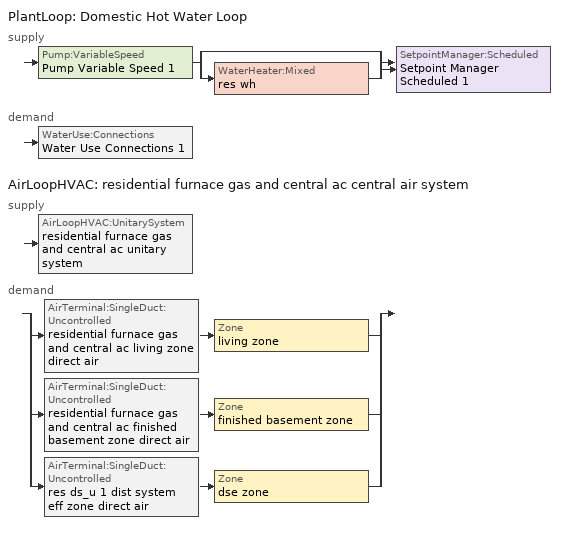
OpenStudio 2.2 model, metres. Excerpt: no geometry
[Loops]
PlantLoop 'Domestic Hot Water Loop'
 supply: Pump:VariableSpeed 'Pump Variable Speed 1' > split
  | bypass
  | WaterHeater:Mixed 'res wh'
  join > SetpointManager:Scheduled 'Setpoint Manager Scheduled 1'
 demand: WaterUse:Connections 'Water Use Connections 1'
AirLoopHVAC 'residential furnace gas and central ac central air system'
 supply: AirLoopHVAC:UnitarySystem 'residential furnace gas and central ac unitary system'
 demand: split
  | AirTerminal:SingleDuct:Uncontrolled 'residential furnace gas and central ac living zone direct air' > Zone 'living zone'
  | AirTerminal:SingleDuct:Uncontrolled 'residential furnace gas and central ac finished basement zone direct air' > Zone 'finished basement zone'
  | AirTerminal:SingleDuct:Uncontrolled 'res ds_u 1 dist system eff zone direct air' > Zone 'dse zone'
[Sizing:Zone] Zone Cooling Design Supply Air Temperature Input Method=SupplyAirTemperature; Zone Cooling Design Supply Air Temperature {C}=14; Zone Cooling Design Supply Air Temperature Difference {deltaC}=11.11; Zone Heating Design Supply Air Temperature Input Method=SupplyAirTemperature; Zone Heating Design Supply Air Temperature {C}=40; Zone Heating Design Supply Air Temperature Difference {deltaC}=11.11; Zone Cooling Design Supply Air Humidity Ratio {kg-H2O/kg-air}=0.0085; Zone Heating Design Supply Air Humidity Ratio {kg-H2O/kg-air}=0.008; Cooling Design Air Flow Method=DesignDay; Heating Design Air Flow Method=DesignDay; Account for Dedicated Outdoor Air System=No; Dedicated Outdoor Air System Control Strategy=NeutralSupplyAir; Dedicated Outdoor Air Low Setpoint Temperature for Design {C}=autosize; Dedicated Outdoor Air High Setpoint Temperature for Design {C}=autosize
unfinished attic zone; living zone; finished basement zone; dse zone; res ds_u 1 ret air zone
[Zone equipment]
living zone: residential furnace gas and central ac living zone direct air, res mv_u 1 erv
finished basement zone: residential furnace gas and central ac finished basement zone direct air
dse zone: res ds_u 1 dist system eff zone direct air
[PlantLoop]
Domestic Hot Water Loop: Glycol Concentration=0; Maximum Loop Flow Rate {m3/s}=0.01; Plant Loop Volume {m3}=0.003; Load Distribution Scheme=Optimal
[Sizing:Plant]
Domestic Hot Water Loop: Loop Type=Heating; Design Loop Exit Temperature {C}=52.6667; Loop Design Temperature Difference {deltaC}=5.55556; Sizing Option=NonCoincident; Zone Timesteps in Averaging Window=1; Coincident Sizing Factor Mode=None
[Pump:VariableSpeed]
Pump Variable Speed 1: Rated Flow Rate {m3/s}=0.01; Rated Pump Head {Pa}=1; Rated Power Consumption {W}=0; Motor Efficiency=1; Fraction of Motor Inefficiencies to Fluid Stream=0; Coefficient 1 of the Part Load Performance Curve=0; Coefficient 2 of the Part Load Performance Curve=1; Coefficient 3 of the Part Load Performance Curve=0; Coefficient 4 of the Part Load Performance Curve=0; Pump Control Type=Intermittent
[SetpointManager:Scheduled]
Setpoint Manager Scheduled 1: Control Variable=Temperature; Schedule=dhw temp
[WaterHeater:Mixed]
res wh: Tank Volume {m3}=0.27255; Setpoint Temperature Schedule=WH Setpoint Temp; Deadband Temperature Difference {deltaC}=2; Maximum Temperature Limit {C}=99; Heater Control Type=Cycle; Heater Maximum Capacity {W}=1611.89; Heater Minimum Capacity {W}=0; Heater Fuel Type=Electricity; Heater Thermal Efficiency=1; Off Cycle Parasitic Fuel Consumption Rate {W}=0; Off Cycle Parasitic Fuel Type=Electricity; Off Cycle Parasitic Heat Fraction to Tank=0; On Cycle Parasitic Fuel Consumption Rate {W}=0; On Cycle Parasitic Fuel Type=Electricity; On Cycle Parasitic Heat Fraction to Tank=0; Ambient Temperature Indicator=ThermalZone; Ambient Temperature Thermal Zone=finished basement zone; Off Cycle Loss Coefficient to Ambient Temperature {W/K}=2.09911; Off Cycle Loss Fraction to Thermal Zone=1; On Cycle Loss Coefficient to Ambient Temperature {W/K}=2.09911; On Cycle Loss Fraction to Thermal Zone=1; Use Side Effectiveness=1; Source Side Effectiveness=1; Use Side Design Flow Rate {m3/s}=autosize; Source Side Design Flow Rate {m3/s}=autosize; Indirect Water Heating Recovery Time {hr}=1.5
[Coil:Cooling:DX:SingleSpeed]
residential central ac cooling coil: Availability Schedule=residential cooling season; Rated Total Cooling Capacity {W}=5456.43; Rated Sensible Heat Ratio=0.740403; Rated COP {W/W}=4.03364; Rated Air Flow Rate {m3/s}=0.282714; Rated Evaporator Fan Power Per Volume Flow Rate {W/(m3/s)}=773.391; Total Cooling Capacity Function of Temperature Curve=Cool-Cap-fT1; Total Cooling Capacity Function of Flow Fraction Curve=Cool-Cap-fFF1; Energy Input Ratio Function of Temperature Curve=Cool-EIR-fT1; Energy Input Ratio Function of Flow Fraction Curve=Cool-EIR-fFF1; Part Load Fraction Correlation Curve=Cool-PLF-fPLR1; Nominal Time for Condensate Removal to Begin {s}=1000; Ratio of Initial Moisture Evaporation Rate and Steady State Latent Capacity=1.5; Maximum Cycling Rate {cycles/hr}=3; Latent Capacity Time Constant {s}=45; Condenser Type=AirCooled; Evaporative Condenser Effectiveness=0; Evaporative Condenser Air Flow Rate {m3/s}=Autosize; Evaporative Condenser Pump Rated Power Consumption {W}=Autosize; Crankcase Heater Capacity {W}=0; Maximum Outdoor Dry-Bulb Temperature for Crankcase Heater Operation {C}=12.7778; Basin Heater Capacity {W/K}=0; Basin Heater Setpoint Temperature {C}=10
[Coil:Heating:Gas]
residential furnace gas heating coil: Availability Schedule=residential heating season; Gas Burner Efficiency=0.78; Nominal Capacity {W}=15453.2; Parasitic Electric Load {W}=0; Parasitic Gas Load {W}=0; Fuel Type=NaturalGas
[Fan:OnOff] Availability Schedule=Always On Discrete; Motor Efficiency=1
Name | Fan Efficiency | Pressure Rise {Pa} | Maximum Flow Rate {m3/s} | Motor In Airstream Fraction | Fan Power Ratio Function of Speed Ratio Curve | Fan Efficiency Ratio Function of Speed Ratio Curve
residential furnace gas and central ac supply fan | 0.117562 | 124.55 | 0.54946 | 1 | Fan On Off Power Curve 1 | Fan On Off Efficiency Curve 1
res mv_u 1 erv supply fan | 0.141584 | 300 | 0.116807 | 1 | Fan On Off Power Curve 2 | Fan On Off Efficiency Curve 2
res mv_u 1 erv exhaust fan | 0.141584 | 300 | 0.116807 | 0 | Fan On Off Power Curve 3 | Fan On Off Efficiency Curve 3
[AirLoopHVAC:UnitarySystem]
residential furnace gas and central ac unitary system: Control Type=Load; Controlling Zone or Thermostat Location=living zone; Dehumidification Control Type=None; Availability Schedule=Always On Discrete; Supply Fan=residential furnace gas and central ac supply fan; Fan Placement=BlowThrough; Supply Air Fan Operating Mode Schedule=Always Off Discrete; Heating Coil=residential furnace gas heating coil; DX Heating Coil Sizing Ratio=1; Cooling Coil=residential central ac cooling coil; Use DOAS DX Cooling Coil=No; DOAS DX Cooling Coil Leaving Minimum Air Temperature {C}=2; Latent Load Control=SensibleOnlyLoadControl; Supply Air Flow Rate Method During Cooling Operation=SupplyAirFlowRate; Supply Air Flow Rate During Cooling Operation {m3/s}=0.365383; Supply Air Flow Rate Method During Heating Operation=SupplyAirFlowRate; Supply Air Flow Rate During Heating Operation {m3/s}=0.549455; Supply Air Flow Rate When No Cooling or Heating is Required {m3/s}=0; Maximum Supply Air Temperature {C}=48.8889; Maximum Outdoor Dry-Bulb Temperature for Supplemental Heater Operation {C}=21; Maximum Cycling Rate {cycles/hr}=2.5; Heat Pump Time Constant {s}=60; Fraction of On-Cycle Power Use=0.01; Heat Pump Fan Delay Time {s}=60; Ancilliary On-Cycle Electric Power {W}=0; Ancilliary Off-Cycle Electric Power {W}=0
[AirLoopHVAC]
residential furnace gas and central ac central air system: Availability Schedule=Always On Discrete; Design Supply Air Flow Rate {m3/s}=0.549455
[Sizing:System]
residential furnace gas and central ac central air system: Type of Load to Size On=Sensible; Design Outdoor Air Flow Rate {m3/s}=Autosize; Minimum System Air Flow Ratio=0.3; Preheat Design Temperature {C}=7; Preheat Design Humidity Ratio {kg-H2O/kg-Air}=0.008; Precool Design Temperature {C}=12.8; Precool Design Humidity Ratio {kg-H2O/kg-Air}=0.008; Central Cooling Design Supply Air Temperature {C}=12.8; Central Heating Design Supply Air Temperature {C}=16.7; Sizing Option=NonCoincident; 100% Outdoor Air in Cooling=Yes; 100% Outdoor Air in Heating=Yes; Central Cooling Design Supply Air Humidity Ratio {kg-H2O/kg-Air}=0.0085; Central Heating Design Supply Air Humidity Ratio {kg-H2O/kg-Air}=0.008; Cooling Design Air Flow Method=DesignDay; Cooling Design Air Flow Rate {m3/s}=0; Heating Design Air Flow Method=DesignDay; Heating Design Air Flow Rate {m3/s}=0; System Outdoor Air Method=ZoneSum; Zone Maximum Outdoor Air Fraction=1; Cooling Supply Air Flow Rate Per Floor Area {m3/s-m2}=0.00996765; Cooling Fraction of Autosized Cooling Supply Air Flow Rate=1; Cooling Supply Air Flow Rate Per Unit Cooling Capacity {m3/s-W}=3.94755e-05; Heating Supply Air Flow Rate Per Floor Area {m3/s-m2}=0.00996765; Heating Fraction of Autosized Heating Supply Air Flow Rate=1; Heating Fraction of Autosized Cooling Supply Air Flow Rate=1; Heating Supply Air Flow Rate Per Unit Heating Capacity {m3/s-W}=3.15882e-05; Cooling Design Capacity Method=CoolingDesignCapacity; Cooling Design Capacity {W}=autosize; Cooling Design Capacity Per Floor Area {W/m2}=234.7; Fraction of Autosized Cooling Design Capacity=1; Heating Design Capacity Method=HeatingDesignCapacity; Heating Design Capacity {W}=autosize; Heating Design Capacity Per Floor Area {W/m2}=157; Fraction of Autosized Heating Design Capacity=1; Central Cooling Capacity Control Method=OnOff
[AirTerminal:SingleDuct:Uncontrolled] Availability Schedule=Always On Discrete
Name | Maximum Air Flow Rate {m3/s}
residential furnace gas and central ac living zone direct air | 0.362694
residential furnace gas and central ac finished basement zone direct air | 0.07687
res ds_u 1 dist system eff zone direct air | 0.109891
[ElectricEquipment:Definition] Design Level Calculation Method=EquipmentLevel
Name | Design Level {W} | Fraction Latent | Fraction Radiant | Fraction Lost
residential clothes washer | 7634.91 | 0 | 0.48 | 0.2
residential dishwasher | 8535.51 | 0.15 | 0.36 | 0.25
res infil_u 1 house exh fan load equip | 0 | 0 | 0 | 0.5
res infil_u 1 range hood fan load equip; res infil_u 1 bath exh fan load equip | 0 | 0 | 0 | 1
[EnergyManagementSystem:Sensor]
Name | Output Variable or Output Meter Index Key | Output Variable or Output Meter
residential_ceiling_fan_sched_val_sensor | residential ceiling fan schedule | Schedule Value
residential_ceiling_fan_tin_sensor; res_af_u_1_tin_s | living zone | Zone Mean Air Temperature
res_af_u_1_tt_s | living zone | Zone Outdoor Air Drybulb Temperature
res_nv_u_1_pb_s |  | Site Outdoor Air Barometric Pressure
res_nv_u_1_phiin_s | living zone | Zone Air Relative Humidity
res_nv_u_1_wt_s |  | Site Outdoor Air Humidity Ratio
res_af_u_1_vw_s |  | Site Wind Speed
res_infil_u_1_wh_sch_s | Always On Discrete | Schedule Value
res_infil_u_1_range_sch_s | res infil_u 1 range hood schedule | Schedule Value
res_infil_u_1_bath_sch_s | res infil_u 1 bath exhaust schedule | Schedule Value
res_infil_u_1_clothes_dryer_sch_s | res infil_u 1 clothes dryer exhaust schedule | Schedule Value
res_nv_u_1_nva_s | res nv_u 1 avail schedule | Schedule Value
res_nv_u_1_sp_s | res nv_u 1 temp schedule | Schedule Value
[EnergyManagementSystem:Actuator]
Name | Actuated Component | Actuated Component Type | Actuated Component Control Type
residential_ceiling_fan_sched_override | residential ceiling fan master | Schedule:Constant | Schedule Value
res_infil_u_1_flow_act | res infil_u 1 flow | Zone Infiltration | Air Exchange Flow Rate
res_nv_u_1_flow_act | res nv_u 1 flow | Zone Infiltration | Air Exchange Flow Rate
res_infil_u_1_house_exh_fan_load_equip_act | res infil_u 1 house exh fan load equip | ElectricEquipment | Electric Power Level
res_infil_u_1_range_hood_fan_load_equip_act | res infil_u 1 range hood fan load equip | ElectricEquipment | Electric Power Level
res_infil_u_1_bath_exh_fan_load_equip_act | res infil_u 1 bath exh fan load equip | ElectricEquipment | Electric Power Level
[EnergyManagementSystem:Program]
residential_ceiling_fan_schedule_program: If residential_ceiling_fan_sched_val_sensor == 0; Set residential_ceiling_fan_sched_override = 0; ElseIf residential_ceiling_fan_tin_sensor < 25.5; Set residential_ceiling_fan_sched_override = 0; Else; Set residential_ceiling_fan_sched_override = 1; EndIf
res_infil_u_1_program: Set p_m = 0.14; Set p_s = 0.22; Set s_m = 270; Set s_s = 370; Set z_m = 9.99744; Set z_s = 2.9999999999999996; Set f_t = (((s_m/z_m)^p_m)*((z_s/s_s)^p_s)); Set u_1_VwindL = (f_t*res_af_u_1_vw_s); Set Tdiff = res_af_u_1_tin_s-res_af_u_1_tt_s; Set dT = @Abs Tdiff; Set c = 0.0; Set Cs = 0.0541; Set Cw = 0.1406; Set n = 0.67; Set sft = (f_t*0.9); Set temp1 = ((c*Cw)*((sft*res_af_u_1_vw_s)^(2*n)))^2; Set Qn = (((c*Cs*(dT^n))^2)+temp1)^0.5; Set Tdiff = res_af_u_1_tin_s-res_af_u_1_tt_s; Set dT = @Abs Tdiff; Set QWHV = res_infil_u_1_wh_sch_s*0.1168; Set Qrange = res_infil_u_1_range_sch_s*0.0472; Set Qdryer = res_infil_u_1_clothes_dryer_sch_s*0.0; Set Qbath = res_infil_u_1_bath_sch_s*0.0944; Set QhpwhOut = 0; Set QhpwhIn = 0; Set QductsOut = res_ds_u_1_lk_exh_fan_equiv; Set QductsIn = res_ds_u_1_lk_sup_fan_equiv; Set Qout = Qrange+Qbath+Qdryer+QhpwhOut+QductsOut; Set Qin = QhpwhIn+QductsIn; Set Qu = (@Abs (Qout-Qin)); Set Qb = QWHV + (@Min Qout Qin); Set res_infil_u_1_house_exh_fan_load_equip_act = 0; Set faneff_sp = 0.4719474432000001; Set res_infil_u_1_range_hood_fan_load_equip_act = (Qrange*300)/faneff_sp; Set res_infil_u_1_bath_exh_fan_load_equip_act = (Qbath*300)/faneff_sp; Set Q_acctd_for_elsewhere = QhpwhOut+QhpwhIn+QductsOut+QductsIn; Set res_infil_u_1_flow_act = (((Qu^2)+(Qn^2))^0.5)-Q_acctd_for_elsewhere; Set res_infil_u_1_flow_act = (@Max res_infil_u_1_flow_act 0)
res_nv_u_1_program: Set Tdiff = res_af_u_1_tin_s-res_af_u_1_tt_s; Set dT = (@Abs Tdiff); Set pt = (@RhFnTdbWPb res_af_u_1_tt_s res_nv_u_1_wt_s res_nv_u_1_pb_s); Set NVA = 37577.14684735941; Set Cs = 0.00011027338077585661; Set Cw = 0.00022131372042711095; Set MNV = 1.5731581440000002e-07; Set MHR = 0.0115; Set MRH = 0.7; Set temp1 = (res_nv_u_1_nva_s*NVA); Set SGNV = temp1*((((Cs*dT)+(Cw*(res_af_u_1_vw_s^2)))^0.5)/1000); If (res_nv_u_1_wt_s<MHR) && (pt<MRH) && (res_af_u_1_tin_s>res_nv_u_1_sp_s); Set temp2 = (res_af_u_1_tin_s-res_nv_u_1_sp_s); Set NVadj1 = temp2/(res_af_u_1_tin_s-res_af_u_1_tt_s); Set NVadj2 = (@Min NVadj1 1); Set NVadj3 = (@Max NVadj2 0); Set NVadj = SGNV*NVadj3; Set res_nv_u_1_flow_act = (@Min NVadj MNV); Else; Set res_nv_u_1_flow_act = 0; EndIf
res_ds_u_1_program: Set res_ds_u_1_lk_sup_fan_equiv = 0; Set res_ds_u_1_lk_exh_fan_equiv = 0
[EnergyManagementSystem:ProgramCallingManager]
residential ceiling fan program calling manager: BeginTimestepBeforePredictor; residential_ceiling_fan_schedule_program
res af_u 1 program calling manager: BeginTimestepBeforePredictor; res_infil_u_1_program; res_nv_u_1_program
res ds_u 1 program calling manager: EndOfSystemTimestepAfterHVACReporting; res_ds_u_1_program
[WaterUse:Connections]
Water Use Connections 1: Water Use Equipment Name 1=residential clothes washer; Water Use Equipment Name 2=residential dishwasher
[WaterUse:Equipment:Definition]
Name | Peak Flow Rate {m3/s} | Target Temperature Schedule
residential clothes washer | 0.000682285 | residential clothes washer temperature schedule
residential dishwasher | 6.50929e-05 | residential dishwasher temperature schedule
[EnergyManagementSystem:OutputVariable]
res infil_u 1 loc w spd: EMS Variable=u_1_VwindL; Type of Data in Variable=Averaged; Update Frequency=ZoneTimestep; EMS Program or Subroutine=res_infil_u_1_program; Units=m/s
[ZoneHVAC:EnergyRecoveryVentilator:Controller]
res mv_u 1 erv controller: Exhaust Air Temperature Limit=NoExhaustAirTemperatureLimit; Exhaust Air Enthalpy Limit=NoExhaustAirEnthalpyLimit; Time of Day Economizer Flow Control Schedule=Always Off Discrete; High Humidity Control Flag=No; High Humidity Outdoor Air Flow Ratio=1; Control High Indoor Humidity Based on Outdoor Humidity Ratio=Yes
[HeatExchanger:AirToAir:SensibleAndLatent]
res mv_u 1 erv heat exchanger: Availability Schedule=Always On Discrete; Nominal Supply Air Flow Rate {m3/s}=0.116807; Sensible Effectiveness at 100% Heating Air Flow=0.000107438; Latent Effectiveness at 100% Heating Air Flow=0; Sensible Effectiveness at 75% Heating Air Flow=0.000107438; Latent Effectiveness at 75% Heating Air Flow=0; Sensible Effectiveness at 100% Cooling Air Flow=0.000107438; Latent Effectiveness at 100% Cooling Air Flow=0; Sensible Effectiveness at 75% Cooling Air Flow=0.000107438; Latent Effectiveness at 75% Cooling Air Flow=0; Nominal Electric Power {W}=0; Supply Air Outlet Temperature Control=No; Heat Exchanger Type=Plate; Frost Control Type=None; Threshold Temperature {C}=1.7; Economizer Lockout=Yes
[ZoneHVAC:EnergyRecoveryVentilator]
res mv_u 1 erv: Availability Schedule=Always On Discrete; Heat Exchanger=res mv_u 1 erv heat exchanger; Supply Air Flow Rate {m3/s}=0.116807; Exhaust Air Flow Rate {m3/s}=0.116807; Supply Air Fan=res mv_u 1 erv supply fan; Exhaust Air Fan=res mv_u 1 erv exhaust fan; Controller=res mv_u 1 erv controller; Ventilation Rate per Unit Floor Area {m3/s-m2}=0; Ventilation Rate per Occupant {m3/s-person}=0
[AirLoopHVAC:ReturnPlenum]
Air Loop HVAC Return Plenum 1: ThermalZone=res ds_u 1 ret air zone
[Schedule:Ruleset]
Name | Default Day Schedule
residential heating season | Schedule Day 7
residential cooling season | Schedule Day 10
residential ceiling fan schedule | Schedule Day 11
res infil_u 1 bath exhaust schedule | Schedule Day 17
res infil_u 1 clothes dryer exhaust schedule | Schedule Day 18
res infil_u 1 range hood schedule | Schedule Day 19
res nv_u 1 temp schedule | Schedule Day 22
res nv_u 1 avail schedule | Schedule Day 23
[Schedule:Day]
Schedule Day 7; Schedule Day 10; Schedule Day 11; Schedule Day 17; Schedule Day 18; Schedule Day 19; Schedule Day 22; Schedule Day 23: 24, 0, 0
residential heating season allday1; residential heating season allday2; residential heating season allday3; residential heating season allday4; residential heating season allday5; residential heating season allday6; residential heating season allday10; residential heating season allday11; residential heating season allday12; residential cooling season allday5; residential cooling season allday6; residential cooling season allday7; residential cooling season allday8; residential cooling season allday9; residential cooling season allday10; residential ceiling fan schedule allday1; residential ceiling fan schedule allday2; residential ceiling fan schedule allday3; residential ceiling fan schedule allday4; residential ceiling fan schedule allday5; residential ceiling fan schedule allday6; residential ceiling fan schedule allday7; residential ceiling fan schedule allday8; residential ceiling fan schedule allday9; residential ceiling fan schedule allday10; residential ceiling fan schedule allday11; residential ceiling fan schedule allday12; res nv_u 1 availability schedule allday1 on; res nv_u 1 availability schedule allday1 on 1; res nv_u 1 availability schedule allday1 on 2; res nv_u 1 availability schedule allday1 on 3; res nv_u 1 availability schedule allday1 on 4; res nv_u 1 availability schedule allday1 on 5; res nv_u 1 availability schedule allday1 on 6; res nv_u 1 availability schedule allday1 on 7; res nv_u 1 availability schedule allday1 on 8; res nv_u 1 availability schedule allday1 on 9; res nv_u 1 availability schedule allday1 on 10; res nv_u 1 availability schedule allday1 on 11: 1, 0, 1, 2, 0, 1, 3, 0, 1, 4, 0, 1, 5, 0, 1, 6, 0, 1, 7, 0, 1, 8, 0, 1, 9, 0, 1, 10, 0, 1, 11, 0, 1, 12, 0, 1, 13, 0, 1, 14, 0, 1, 15, 0, 1, 16, 0, 1, 17, 0, 1, 18, 0, 1, 19, 0, 1, 20, 0, 1, 21, 0, 1, 22, 0, 1, 23, 0, 1, 24, 0, 1
residential heating season allday7; residential heating season allday8; residential heating season allday9; residential cooling season allday1; residential cooling season allday2; residential cooling season allday3; residential cooling season allday4; residential cooling season allday11; residential cooling season allday12: 1, 0, 0, 2, 0, 0, 3, 0, 0, 4, 0, 0, 5, 0, 0, 6, 0, 0, 7, 0, 0, 8, 0, 0, 9, 0, 0, 10, 0, 0, 11, 0, 0, 12, 0, 0, 13, 0, 0, 14, 0, 0, 15, 0, 0, 16, 0, 0, 17, 0, 0, 18, 0, 0, 19, 0, 0, 20, 0, 0, 21, 0, 0, 22, 0, 0, 23, 0, 0, 24, 0, 0
res infil_u 1 bath exhaust schedule allday1; res infil_u 1 bath exhaust schedule allday2; res infil_u 1 bath exhaust schedule allday3; res infil_u 1 bath exhaust schedule allday4; res infil_u 1 bath exhaust schedule allday5; res infil_u 1 bath exhaust schedule allday6; res infil_u 1 bath exhaust schedule allday7; res infil_u 1 bath exhaust schedule allday8; res infil_u 1 bath exhaust schedule allday9; res infil_u 1 bath exhaust schedule allday10; res infil_u 1 bath exhaust schedule allday11; res infil_u 1 bath exhaust schedule allday12: 1, 0, 0, 2, 0, 0, 3, 0, 0, 4, 0, 0, 5, 0, 0, 6, 0, 0, 7, 0, 1, 8, 0, 0, 9, 0, 0, 10, 0, 0, 11, 0, 0, 12, 0, 0, 13, 0, 0, 14, 0, 0, 15, 0, 0, 16, 0, 0, 17, 0, 0, 18, 0, 0, 19, 0, 0, 20, 0, 0, 21, 0, 0, 22, 0, 0, 23, 0, 0, 24, 0, 0
res infil_u 1 clothes dryer exhaust schedule allday1; res infil_u 1 clothes dryer exhaust schedule allday2; res infil_u 1 clothes dryer exhaust schedule allday3; res infil_u 1 clothes dryer exhaust schedule allday4; res infil_u 1 clothes dryer exhaust schedule allday5; res infil_u 1 clothes dryer exhaust schedule allday6; res infil_u 1 clothes dryer exhaust schedule allday7; res infil_u 1 clothes dryer exhaust schedule allday8; res infil_u 1 clothes dryer exhaust schedule allday9; res infil_u 1 clothes dryer exhaust schedule allday10; res infil_u 1 clothes dryer exhaust schedule allday11; res infil_u 1 clothes dryer exhaust schedule allday12: 1, 0, 0, 2, 0, 0, 3, 0, 0, 4, 0, 0, 5, 0, 0, 6, 0, 0, 7, 0, 0, 8, 0, 0, 9, 0, 0, 10, 0, 0, 11, 0, 1, 12, 0, 0, 13, 0, 0, 14, 0, 0, 15, 0, 0, 16, 0, 0, 17, 0, 0, 18, 0, 0, 19, 0, 0, 20, 0, 0, 21, 0, 0, 22, 0, 0, 23, 0, 0, 24, 0, 0
res infil_u 1 range hood schedule allday1; res infil_u 1 range hood schedule allday2; res infil_u 1 range hood schedule allday3; res infil_u 1 range hood schedule allday4; res infil_u 1 range hood schedule allday5; res infil_u 1 range hood schedule allday6; res infil_u 1 range hood schedule allday7; res infil_u 1 range hood schedule allday8; res infil_u 1 range hood schedule allday9; res infil_u 1 range hood schedule allday10; res infil_u 1 range hood schedule allday11; res infil_u 1 range hood schedule allday12: 1, 0, 0, 2, 0, 0, 3, 0, 0, 4, 0, 0, 5, 0, 0, 6, 0, 0, 7, 0, 0, 8, 0, 0, 9, 0, 0, 10, 0, 0, 11, 0, 0, 12, 0, 0, 13, 0, 0, 14, 0, 0, 15, 0, 0, 16, 0, 0, 17, 0, 0, 18, 0, 1, 19, 0, 0, 20, 0, 0, 21, 0, 0, 22, 0, 0, 23, 0, 0, 24, 0, 0
res nv_u 1 temp schedule allday1; res nv_u 1 temp schedule allday2; res nv_u 1 temp schedule allday3; res nv_u 1 temp schedule allday4; res nv_u 1 temp schedule allday11; res nv_u 1 temp schedule allday12: 1, 0, 25, 2, 0, 25, 3, 0, 25, 4, 0, 25, 5, 0, 25, 6, 0, 25, 7, 0, 25, 8, 0, 25, 9, 0, 25, 10, 0, 25, 11, 0, 25, 12, 0, 25, 13, 0, 25, 14, 0, 25, 15, 0, 25, 16, 0, 25, 17, 0, 25, 18, 0, 25, 19, 0, 25, 20, 0, 25, 21, 0, 25, 22, 0, 25, 23, 0, 25, 24, 0, 25
res nv_u 1 temp schedule allday5; res nv_u 1 temp schedule allday6; res nv_u 1 temp schedule allday7; res nv_u 1 temp schedule allday8; res nv_u 1 temp schedule allday9; res nv_u 1 temp schedule allday10: 1, 0, 20.5556, 2, 0, 20.5556, 3, 0, 20.5556, 4, 0, 20.5556, 5, 0, 20.5556, 6, 0, 20.5556, 7, 0, 20.5556, 8, 0, 20.5556, 9, 0, 20.5556, 10, 0, 20.5556, 11, 0, 20.5556, 12, 0, 20.5556, 13, 0, 20.5556, 14, 0, 20.5556, 15, 0, 20.5556, 16, 0, 20.5556, 17, 0, 20.5556, 18, 0, 20.5556, 19, 0, 20.5556, 20, 0, 20.5556, 21, 0, 20.5556, 22, 0, 20.5556, 23, 0, 20.5556, 24, 0, 20.5556
[Schedule:Rule] Apply Sunday=Yes; Apply Monday=Yes; Apply Tuesday=Yes; Apply Wednesday=Yes; Apply Thursday=Yes; Apply Friday=Yes; Apply Saturday=Yes; Date Specification Type=DateRange; Start Day=1
Name | Schedule Ruleset | Rule Order | Day Schedule | Start Month | End Month | End Day
residential heating season allday ruleset1 | residential heating season | 11 | residential heating season allday1 | 1 | 1 | 31
residential heating season allday ruleset2 | residential heating season | 10 | residential heating season allday2 | 2 | 2 | 28
residential heating season allday ruleset3 | residential heating season | 9 | residential heating season allday3 | 3 | 3 | 31
residential heating season allday ruleset4 | residential heating season | 8 | residential heating season allday4 | 4 | 4 | 30
residential heating season allday ruleset5 | residential heating season | 7 | residential heating season allday5 | 5 | 5 | 31
residential heating season allday ruleset6 | residential heating season | 6 | residential heating season allday6 | 6 | 6 | 30
residential heating season allday ruleset7 | residential heating season | 5 | residential heating season allday7 | 7 | 7 | 31
residential heating season allday ruleset8 | residential heating season | 4 | residential heating season allday8 | 8 | 8 | 31
residential heating season allday ruleset9 | residential heating season | 3 | residential heating season allday9 | 9 | 9 | 30
residential heating season allday ruleset10 | residential heating season | 2 | residential heating season allday10 | 10 | 10 | 31
residential heating season allday ruleset11 | residential heating season | 1 | residential heating season allday11 | 11 | 11 | 30
residential heating season allday ruleset12 | residential heating season | 0 | residential heating season allday12 | 12 | 12 | 31
residential cooling season allday ruleset1 | residential cooling season | 11 | residential cooling season allday1 | 1 | 1 | 31
residential cooling season allday ruleset2 | residential cooling season | 10 | residential cooling season allday2 | 2 | 2 | 28
residential cooling season allday ruleset3 | residential cooling season | 9 | residential cooling season allday3 | 3 | 3 | 31
residential cooling season allday ruleset4 | residential cooling season | 8 | residential cooling season allday4 | 4 | 4 | 30
residential cooling season allday ruleset5 | residential cooling season | 7 | residential cooling season allday5 | 5 | 5 | 31
residential cooling season allday ruleset6 | residential cooling season | 6 | residential cooling season allday6 | 6 | 6 | 30
residential cooling season allday ruleset7 | residential cooling season | 5 | residential cooling season allday7 | 7 | 7 | 31
residential cooling season allday ruleset8 | residential cooling season | 4 | residential cooling season allday8 | 8 | 8 | 31
residential cooling season allday ruleset9 | residential cooling season | 3 | residential cooling season allday9 | 9 | 9 | 30
residential cooling season allday ruleset10 | residential cooling season | 2 | residential cooling season allday10 | 10 | 10 | 31
residential cooling season allday ruleset11 | residential cooling season | 1 | residential cooling season allday11 | 11 | 11 | 30
residential cooling season allday ruleset12 | residential cooling season | 0 | residential cooling season allday12 | 12 | 12 | 31
residential ceiling fan schedule allday ruleset1 | residential ceiling fan schedule | 11 | residential ceiling fan schedule allday1 | 1 | 1 | 31
residential ceiling fan schedule allday ruleset2 | residential ceiling fan schedule | 10 | residential ceiling fan schedule allday2 | 2 | 2 | 28
residential ceiling fan schedule allday ruleset3 | residential ceiling fan schedule | 9 | residential ceiling fan schedule allday3 | 3 | 3 | 31
residential ceiling fan schedule allday ruleset4 | residential ceiling fan schedule | 8 | residential ceiling fan schedule allday4 | 4 | 4 | 30
residential ceiling fan schedule allday ruleset5 | residential ceiling fan schedule | 7 | residential ceiling fan schedule allday5 | 5 | 5 | 31
residential ceiling fan schedule allday ruleset6 | residential ceiling fan schedule | 6 | residential ceiling fan schedule allday6 | 6 | 6 | 30
residential ceiling fan schedule allday ruleset7 | residential ceiling fan schedule | 5 | residential ceiling fan schedule allday7 | 7 | 7 | 31
residential ceiling fan schedule allday ruleset8 | residential ceiling fan schedule | 4 | residential ceiling fan schedule allday8 | 8 | 8 | 31
residential ceiling fan schedule allday ruleset9 | residential ceiling fan schedule | 3 | residential ceiling fan schedule allday9 | 9 | 9 | 30
residential ceiling fan schedule allday ruleset10 | residential ceiling fan schedule | 2 | residential ceiling fan schedule allday10 | 10 | 10 | 31
residential ceiling fan schedule allday ruleset11 | residential ceiling fan schedule | 1 | residential ceiling fan schedule allday11 | 11 | 11 | 30
residential ceiling fan schedule allday ruleset12 | residential ceiling fan schedule | 0 | residential ceiling fan schedule allday12 | 12 | 12 | 31
res infil_u 1 bath exhaust schedule allday ruleset1 | res infil_u 1 bath exhaust schedule | 11 | res infil_u 1 bath exhaust schedule allday1 | 1 | 1 | 31
res infil_u 1 bath exhaust schedule allday ruleset2 | res infil_u 1 bath exhaust schedule | 10 | res infil_u 1 bath exhaust schedule allday2 | 2 | 2 | 28
res infil_u 1 bath exhaust schedule allday ruleset3 | res infil_u 1 bath exhaust schedule | 9 | res infil_u 1 bath exhaust schedule allday3 | 3 | 3 | 31
res infil_u 1 bath exhaust schedule allday ruleset4 | res infil_u 1 bath exhaust schedule | 8 | res infil_u 1 bath exhaust schedule allday4 | 4 | 4 | 30
res infil_u 1 bath exhaust schedule allday ruleset5 | res infil_u 1 bath exhaust schedule | 7 | res infil_u 1 bath exhaust schedule allday5 | 5 | 5 | 31
res infil_u 1 bath exhaust schedule allday ruleset6 | res infil_u 1 bath exhaust schedule | 6 | res infil_u 1 bath exhaust schedule allday6 | 6 | 6 | 30
res infil_u 1 bath exhaust schedule allday ruleset7 | res infil_u 1 bath exhaust schedule | 5 | res infil_u 1 bath exhaust schedule allday7 | 7 | 7 | 31
res infil_u 1 bath exhaust schedule allday ruleset8 | res infil_u 1 bath exhaust schedule | 4 | res infil_u 1 bath exhaust schedule allday8 | 8 | 8 | 31
res infil_u 1 bath exhaust schedule allday ruleset9 | res infil_u 1 bath exhaust schedule | 3 | res infil_u 1 bath exhaust schedule allday9 | 9 | 9 | 30
res infil_u 1 bath exhaust schedule allday ruleset10 | res infil_u 1 bath exhaust schedule | 2 | res infil_u 1 bath exhaust schedule allday10 | 10 | 10 | 31
res infil_u 1 bath exhaust schedule allday ruleset11 | res infil_u 1 bath exhaust schedule | 1 | res infil_u 1 bath exhaust schedule allday11 | 11 | 11 | 30
res infil_u 1 bath exhaust schedule allday ruleset12 | res infil_u 1 bath exhaust schedule | 0 | res infil_u 1 bath exhaust schedule allday12 | 12 | 12 | 31
res infil_u 1 clothes dryer exhaust schedule allday ruleset1 | res infil_u 1 clothes dryer exhaust schedule | 11 | res infil_u 1 clothes dryer exhaust schedule allday1 | 1 | 1 | 31
res infil_u 1 clothes dryer exhaust schedule allday ruleset2 | res infil_u 1 clothes dryer exhaust schedule | 10 | res infil_u 1 clothes dryer exhaust schedule allday2 | 2 | 2 | 28
res infil_u 1 clothes dryer exhaust schedule allday ruleset3 | res infil_u 1 clothes dryer exhaust schedule | 9 | res infil_u 1 clothes dryer exhaust schedule allday3 | 3 | 3 | 31
res infil_u 1 clothes dryer exhaust schedule allday ruleset4 | res infil_u 1 clothes dryer exhaust schedule | 8 | res infil_u 1 clothes dryer exhaust schedule allday4 | 4 | 4 | 30
res infil_u 1 clothes dryer exhaust schedule allday ruleset5 | res infil_u 1 clothes dryer exhaust schedule | 7 | res infil_u 1 clothes dryer exhaust schedule allday5 | 5 | 5 | 31
res infil_u 1 clothes dryer exhaust schedule allday ruleset6 | res infil_u 1 clothes dryer exhaust schedule | 6 | res infil_u 1 clothes dryer exhaust schedule allday6 | 6 | 6 | 30
res infil_u 1 clothes dryer exhaust schedule allday ruleset7 | res infil_u 1 clothes dryer exhaust schedule | 5 | res infil_u 1 clothes dryer exhaust schedule allday7 | 7 | 7 | 31
res infil_u 1 clothes dryer exhaust schedule allday ruleset8 | res infil_u 1 clothes dryer exhaust schedule | 4 | res infil_u 1 clothes dryer exhaust schedule allday8 | 8 | 8 | 31
res infil_u 1 clothes dryer exhaust schedule allday ruleset9 | res infil_u 1 clothes dryer exhaust schedule | 3 | res infil_u 1 clothes dryer exhaust schedule allday9 | 9 | 9 | 30
res infil_u 1 clothes dryer exhaust schedule allday ruleset10 | res infil_u 1 clothes dryer exhaust schedule | 2 | res infil_u 1 clothes dryer exhaust schedule allday10 | 10 | 10 | 31
res infil_u 1 clothes dryer exhaust schedule allday ruleset11 | res infil_u 1 clothes dryer exhaust schedule | 1 | res infil_u 1 clothes dryer exhaust schedule allday11 | 11 | 11 | 30
res infil_u 1 clothes dryer exhaust schedule allday ruleset12 | res infil_u 1 clothes dryer exhaust schedule | 0 | res infil_u 1 clothes dryer exhaust schedule allday12 | 12 | 12 | 31
res infil_u 1 range hood schedule allday ruleset1 | res infil_u 1 range hood schedule | 11 | res infil_u 1 range hood schedule allday1 | 1 | 1 | 31
res infil_u 1 range hood schedule allday ruleset2 | res infil_u 1 range hood schedule | 10 | res infil_u 1 range hood schedule allday2 | 2 | 2 | 28
res infil_u 1 range hood schedule allday ruleset3 | res infil_u 1 range hood schedule | 9 | res infil_u 1 range hood schedule allday3 | 3 | 3 | 31
res infil_u 1 range hood schedule allday ruleset4 | res infil_u 1 range hood schedule | 8 | res infil_u 1 range hood schedule allday4 | 4 | 4 | 30
res infil_u 1 range hood schedule allday ruleset5 | res infil_u 1 range hood schedule | 7 | res infil_u 1 range hood schedule allday5 | 5 | 5 | 31
res infil_u 1 range hood schedule allday ruleset6 | res infil_u 1 range hood schedule | 6 | res infil_u 1 range hood schedule allday6 | 6 | 6 | 30
res infil_u 1 range hood schedule allday ruleset7 | res infil_u 1 range hood schedule | 5 | res infil_u 1 range hood schedule allday7 | 7 | 7 | 31
res infil_u 1 range hood schedule allday ruleset8 | res infil_u 1 range hood schedule | 4 | res infil_u 1 range hood schedule allday8 | 8 | 8 | 31
res infil_u 1 range hood schedule allday ruleset9 | res infil_u 1 range hood schedule | 3 | res infil_u 1 range hood schedule allday9 | 9 | 9 | 30
res infil_u 1 range hood schedule allday ruleset10 | res infil_u 1 range hood schedule | 2 | res infil_u 1 range hood schedule allday10 | 10 | 10 | 31
res infil_u 1 range hood schedule allday ruleset11 | res infil_u 1 range hood schedule | 1 | res infil_u 1 range hood schedule allday11 | 11 | 11 | 30
res infil_u 1 range hood schedule allday ruleset12 | res infil_u 1 range hood schedule | 0 | res infil_u 1 range hood schedule allday12 | 12 | 12 | 31
res nv_u 1 temp schedule allday ruleset1 | res nv_u 1 temp schedule | 11 | res nv_u 1 temp schedule allday1 | 1 | 1 | 31
res nv_u 1 temp schedule allday ruleset2 | res nv_u 1 temp schedule | 10 | res nv_u 1 temp schedule allday2 | 2 | 2 | 28
res nv_u 1 temp schedule allday ruleset3 | res nv_u 1 temp schedule | 9 | res nv_u 1 temp schedule allday3 | 3 | 3 | 31
res nv_u 1 temp schedule allday ruleset4 | res nv_u 1 temp schedule | 8 | res nv_u 1 temp schedule allday4 | 4 | 4 | 30
res nv_u 1 temp schedule allday ruleset5 | res nv_u 1 temp schedule | 7 | res nv_u 1 temp schedule allday5 | 5 | 5 | 31
res nv_u 1 temp schedule allday ruleset6 | res nv_u 1 temp schedule | 6 | res nv_u 1 temp schedule allday6 | 6 | 6 | 30
res nv_u 1 temp schedule allday ruleset7 | res nv_u 1 temp schedule | 5 | res nv_u 1 temp schedule allday7 | 7 | 7 | 31
res nv_u 1 temp schedule allday ruleset8 | res nv_u 1 temp schedule | 4 | res nv_u 1 temp schedule allday8 | 8 | 8 | 31
res nv_u 1 temp schedule allday ruleset9 | res nv_u 1 temp schedule | 3 | res nv_u 1 temp schedule allday9 | 9 | 9 | 30
res nv_u 1 temp schedule allday ruleset10 | res nv_u 1 temp schedule | 2 | res nv_u 1 temp schedule allday10 | 10 | 10 | 31
res nv_u 1 temp schedule allday ruleset11 | res nv_u 1 temp schedule | 1 | res nv_u 1 temp schedule allday11 | 11 | 11 | 30
res nv_u 1 temp schedule allday ruleset12 | res nv_u 1 temp schedule | 0 | res nv_u 1 temp schedule allday12 | 12 | 12 | 31
res nv_u 1 availability schedule allday ruleset1 on | res nv_u 1 avail schedule | 11 | res nv_u 1 availability schedule allday1 on | 1 | 1 | 31
res nv_u 1 availability schedule allday ruleset2 on | res nv_u 1 avail schedule | 10 | res nv_u 1 availability schedule allday1 on 1 | 2 | 2 | 28
res nv_u 1 availability schedule allday ruleset3 on | res nv_u 1 avail schedule | 9 | res nv_u 1 availability schedule allday1 on 2 | 3 | 3 | 31
res nv_u 1 availability schedule allday ruleset4 on | res nv_u 1 avail schedule | 8 | res nv_u 1 availability schedule allday1 on 3 | 4 | 4 | 30
res nv_u 1 availability schedule allday ruleset5 on | res nv_u 1 avail schedule | 7 | res nv_u 1 availability schedule allday1 on 4 | 5 | 5 | 31
res nv_u 1 availability schedule allday ruleset6 on | res nv_u 1 avail schedule | 6 | res nv_u 1 availability schedule allday1 on 5 | 6 | 6 | 30
res nv_u 1 availability schedule allday ruleset7 on | res nv_u 1 avail schedule | 5 | res nv_u 1 availability schedule allday1 on 6 | 7 | 7 | 31
res nv_u 1 availability schedule allday ruleset8 on | res nv_u 1 avail schedule | 4 | res nv_u 1 availability schedule allday1 on 7 | 8 | 8 | 31
res nv_u 1 availability schedule allday ruleset9 on | res nv_u 1 avail schedule | 3 | res nv_u 1 availability schedule allday1 on 8 | 9 | 9 | 30
res nv_u 1 availability schedule allday ruleset10 on | res nv_u 1 avail schedule | 2 | res nv_u 1 availability schedule allday1 on 9 | 10 | 10 | 31
res nv_u 1 availability schedule allday ruleset11 on | res nv_u 1 avail schedule | 1 | res nv_u 1 availability schedule allday1 on 10 | 11 | 11 | 30
res nv_u 1 availability schedule allday ruleset12 on | res nv_u 1 avail schedule | 0 | res nv_u 1 availability schedule allday1 on 11 | 12 | 12 | 31
[Schedule:Constant]
Name | Value
dhw temp; WH Setpoint Temp | 52.6667
Always On Discrete; residential ceiling fan master | 1
Always Off Discrete | 0
residential clothes washer temperature schedule | 33.6111
residential dishwasher temperature schedule | 51.6667
[Curve:Biquadratic] Minimum Value of x=13.88; Maximum Value of x=23.88; Minimum Value of y=18.33; Maximum Value of y=51.66
Name | Coefficient1 Constant | Coefficient2 x | Coefficient3 x**2 | Coefficient4 y | Coefficient5 y**2 | Coefficient6 x*y
Cool-Cap-fT1 | 1.5509 | -0.0750501 | 0.00309714 | 0.00240111 | -5.0544e-05 | -0.000427281
Cool-EIR-fT1 | -0.304283 | 0.118048 | -0.00342467 | -0.00626191 | 0.000695427 | -0.000469975
[Curve:Quadratic] Minimum Value of x=0
Name | Coefficient1 Constant | Coefficient2 x | Coefficient3 x**2 | Maximum Value of x | Minimum Curve Output | Maximum Curve Output
Cool-PLF-fPLR1 | 0.93 | 0.07 | 0 | 1 | 0.7 | 1
Cool-Cap-fFF1 | 0.718605 | 0.4101 | -0.128705 | 2 | 0 | 2
Cool-EIR-fFF1 | 1.323 | -0.477711 | 0.154712 | 2 | 0 | 2
[Curve:Exponent] Coefficient1 Constant=1; Coefficient2 Constant=0; Coefficient3 Constant=0; Minimum Value of x=0; Maximum Value of x=1
Fan On Off Power Curve 1; Fan On Off Power Curve 2; Fan On Off Power Curve 3
[Curve:Cubic] Coefficient1 Constant=1; Coefficient2 x=0; Coefficient3 x**2=0; Coefficient4 x**3=0; Minimum Value of x=0; Maximum Value of x=1
Fan On Off Efficiency Curve 1; Fan On Off Efficiency Curve 2; Fan On Off Efficiency Curve 3
